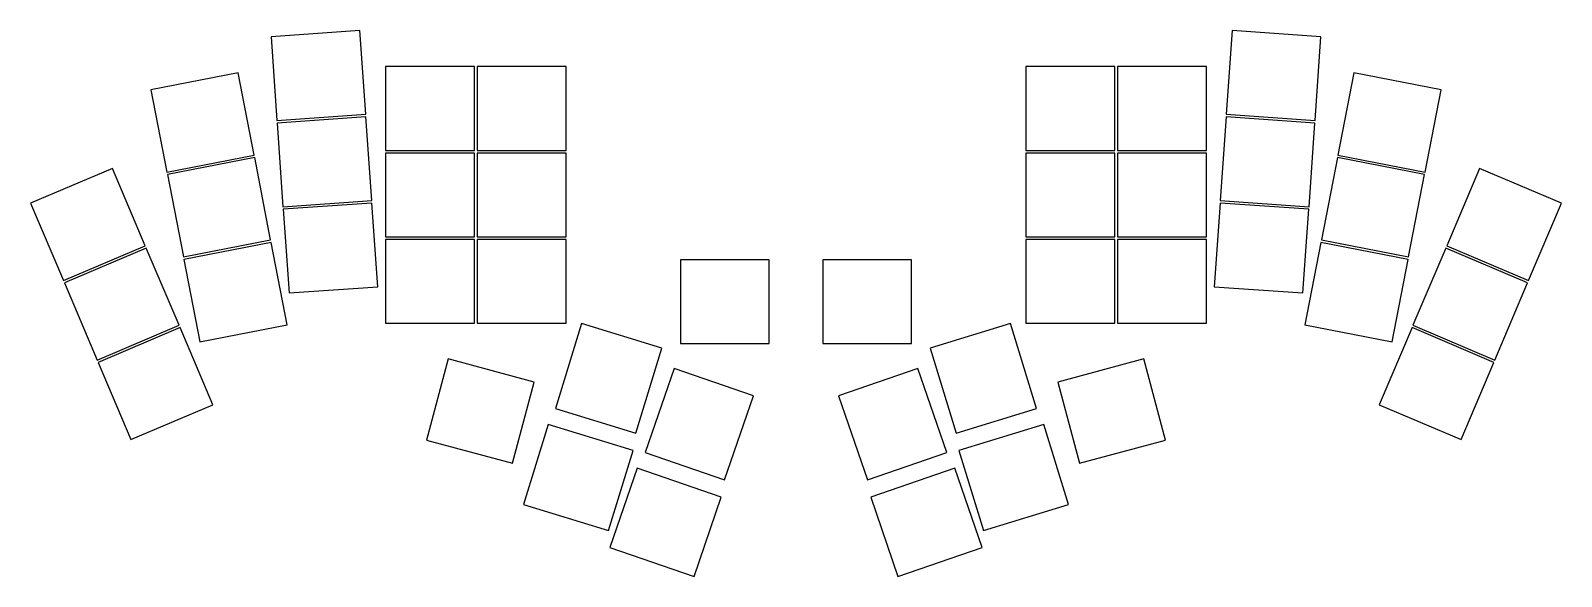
# Model space of a CAD drawing. Header units: millimetres. Extents: x 54 to 355, y -222 to -115.
import ezdxf

# ---------------------------------------------------------------- set-up
doc = ezdxf.new("R2010")
doc.units = ezdxf.units.MM

msp = doc.modelspace()

# ---------------------------------------------------------------- linework, layer by layer
for p, q in [((118.36, -114.65), (100.9, -115.87)), ((100.9, -115.87), (102.05, -132.33)), ((119.51, -131.11), (118.36, -114.65)), ((289.99, -114.65), (288.84, -131.11)), ((307.45, -115.87), (289.99, -114.65)), ((306.3, -132.33), (307.45, -115.87)), ((94.42, -122.94), (77.24, -126.28)), ((97.57, -139.14), (94.42, -122.94)), ((140.93, -121.74), (123.43, -121.74)), ((123.43, -121.74), (123.43, -138.24)), ((140.93, -138.24), (140.93, -121.74)), ((158.93, -121.74), (141.43, -121.74)), ((141.43, -121.74), (141.43, -138.24)), ((158.93, -138.24), (158.93, -121.74)), ((266.93, -121.74), (249.43, -121.74)), ((249.43, -121.74), (249.43, -138.24)), ((266.93, -138.24), (266.93, -121.74)), ((284.93, -121.74), (267.43, -121.74)), ((267.43, -121.74), (267.43, -138.24)), ((284.93, -138.24), (284.93, -121.74)), ((313.93, -122.94), (310.78, -139.14)), ((331.11, -126.28), (313.93, -122.94)), ((77.24, -126.28), (80.39, -142.48)), ((327.96, -142.48), (331.11, -126.28)), ((102.05, -132.33), (119.51, -131.11)), ((119.55, -131.61), (102.09, -132.83)), ((120.7, -148.07), (119.55, -131.61)), ((288.81, -131.61), (287.66, -148.07)), ((306.27, -132.83), (288.81, -131.61)), ((288.84, -131.11), (306.3, -132.33)), ((102.09, -132.83), (103.24, -149.29)), ((305.12, -149.29), (306.27, -132.83)), ((123.43, -138.24), (140.93, -138.24)), ((141.43, -138.24), (158.93, -138.24)), ((249.43, -138.24), (266.93, -138.24)), ((267.43, -138.24), (284.93, -138.24)), ((80.39, -142.48), (97.57, -139.14)), ((97.67, -139.63), (80.49, -142.97)), ((100.81, -155.83), (97.67, -139.63)), ((140.93, -138.74), (123.43, -138.74)), ((123.43, -138.74), (123.43, -155.24)), ((140.93, -155.24), (140.93, -138.74)), ((158.93, -138.74), (141.43, -138.74)), ((141.43, -138.74), (141.43, -155.24)), ((158.93, -155.24), (158.93, -138.74)), ((266.93, -138.74), (249.43, -138.74)), ((249.43, -138.74), (249.43, -155.24)), ((266.93, -155.24), (266.93, -138.74)), ((284.93, -138.74), (267.43, -138.74)), ((267.43, -138.74), (267.43, -155.24)), ((284.93, -155.24), (284.93, -138.74)), ((310.69, -139.63), (307.54, -155.83)), ((327.87, -142.97), (310.69, -139.63)), ((310.78, -139.14), (327.96, -142.48)), ((69.69, -141.79), (53.58, -148.63)), ((76.14, -156.98), (69.69, -141.79)), ((80.49, -142.97), (83.64, -159.17)), ((324.72, -159.17), (327.87, -142.97)), ((338.66, -141.79), (332.22, -156.98)), ((354.77, -148.63), (338.66, -141.79)), ((53.58, -148.63), (60.03, -163.82)), ((103.24, -149.29), (120.7, -148.07)), ((120.73, -148.57), (103.27, -149.79)), ((103.27, -149.79), (104.43, -166.25)), ((121.88, -165.03), (120.73, -148.57)), ((287.62, -148.57), (286.47, -165.03)), ((305.08, -149.79), (287.62, -148.57)), ((287.66, -148.07), (305.12, -149.29)), ((303.93, -166.25), (305.08, -149.79)), ((348.32, -163.82), (354.77, -148.63)), ((83.64, -159.17), (100.81, -155.83)), ((100.91, -156.32), (83.73, -159.66)), ((104.06, -172.52), (100.91, -156.32)), ((123.43, -155.24), (140.93, -155.24)), ((140.93, -155.74), (123.43, -155.74)), ((123.43, -155.74), (123.43, -172.24)), ((140.93, -172.24), (140.93, -155.74)), ((141.43, -155.24), (158.93, -155.24)), ((158.93, -155.74), (141.43, -155.74)), ((141.43, -155.74), (141.43, -172.24)), ((158.93, -172.24), (158.93, -155.74)), ((249.43, -155.24), (266.93, -155.24)), ((266.93, -155.74), (249.43, -155.74)), ((249.43, -155.74), (249.43, -172.24)), ((266.93, -172.24), (266.93, -155.74)), ((267.43, -155.24), (284.93, -155.24)), ((284.93, -155.74), (267.43, -155.74)), ((267.43, -155.74), (267.43, -172.24)), ((284.93, -172.24), (284.93, -155.74)), ((307.45, -156.32), (304.3, -172.52)), ((324.62, -159.66), (307.45, -156.32)), ((307.54, -155.83), (324.72, -159.17)), ((60.03, -163.82), (76.14, -156.98)), ((76.33, -157.44), (60.23, -164.28)), ((82.78, -172.63), (76.33, -157.44)), ((332.02, -157.44), (325.57, -172.63)), ((348.13, -164.28), (332.02, -157.44)), ((332.22, -156.98), (348.32, -163.82)), ((83.73, -159.66), (86.88, -175.86)), ((198.93, -159.74), (181.43, -159.74)), ((181.43, -159.74), (181.43, -176.24)), ((198.93, -176.24), (198.93, -159.74)), ((226.93, -159.74), (209.43, -159.74)), ((209.43, -159.74), (209.43, -176.24)), ((226.93, -176.24), (226.93, -159.74)), ((321.48, -175.86), (324.62, -159.66)), ((60.23, -164.28), (66.67, -179.47)), ((104.43, -166.25), (121.88, -165.03)), ((286.47, -165.03), (303.93, -166.25)), ((341.68, -179.47), (348.13, -164.28)), ((66.67, -179.47), (82.78, -172.63)), ((82.98, -173.09), (66.87, -179.93)), ((89.42, -188.28), (82.98, -173.09)), ((86.88, -175.86), (104.06, -172.52)), ((123.43, -172.24), (140.93, -172.24)), ((141.43, -172.24), (158.93, -172.24)), ((161.98, -172.29), (156.86, -189.02)), ((177.76, -177.11), (161.98, -172.29)), ((246.37, -172.29), (230.59, -177.11)), ((251.49, -189.02), (246.37, -172.29)), ((249.43, -172.24), (266.93, -172.24)), ((267.43, -172.24), (284.93, -172.24)), ((304.3, -172.52), (321.48, -175.86)), ((325.38, -173.09), (318.93, -188.28)), ((341.49, -179.93), (325.38, -173.09)), ((325.57, -172.63), (341.68, -179.47)), ((172.64, -193.85), (177.76, -177.11)), ((181.43, -176.24), (198.93, -176.24)), ((209.43, -176.24), (226.93, -176.24)), ((230.59, -177.11), (235.71, -193.85)), ((66.87, -179.93), (73.32, -195.11)), ((135.76, -179.26), (131.49, -195.2)), ((152.66, -183.79), (135.76, -179.26)), ((272.59, -179.26), (255.69, -183.79)), ((276.86, -195.2), (272.59, -179.26)), ((335.04, -195.11), (341.49, -179.93)), ((180.21, -181.14), (174.52, -197.68)), ((195.81, -186.51), (180.21, -181.14)), ((228.14, -181.14), (212.54, -186.51)), ((233.84, -197.68), (228.14, -181.14)), ((148.39, -199.73), (152.66, -183.79)), ((190.12, -203.05), (195.81, -186.51)), ((212.54, -186.51), (218.24, -203.05)), ((255.69, -183.79), (259.96, -199.73)), ((73.32, -195.11), (89.42, -188.28)), ((156.86, -189.02), (172.64, -193.85)), ((235.71, -193.85), (251.49, -189.02)), ((318.93, -188.28), (335.04, -195.11)), ((155.39, -192.13), (150.57, -207.91)), ((172.13, -197.25), (155.39, -192.13)), ((252.96, -192.13), (236.23, -197.25)), ((257.79, -207.91), (252.96, -192.13)), ((131.49, -195.2), (148.39, -199.73)), ((259.96, -199.73), (276.86, -195.2)), ((167.3, -213.02), (172.13, -197.25)), ((174.52, -197.68), (190.12, -203.05)), ((218.24, -203.05), (233.84, -197.68)), ((236.23, -197.25), (241.05, -213.02)), ((172.94, -200.73), (167.56, -216.34)), ((189.48, -206.43), (172.94, -200.73)), ((235.42, -200.73), (218.87, -206.43)), ((240.79, -216.34), (235.42, -200.73)), ((184.11, -222.03), (189.48, -206.43)), ((218.87, -206.43), (224.24, -222.03)), ((150.57, -207.91), (167.3, -213.02)), ((241.05, -213.02), (257.79, -207.91)), ((167.56, -216.34), (184.11, -222.03)), ((224.24, -222.03), (240.79, -216.34))]:
    msp.add_line(p, q)

doc.saveas('drawing.dxf')
